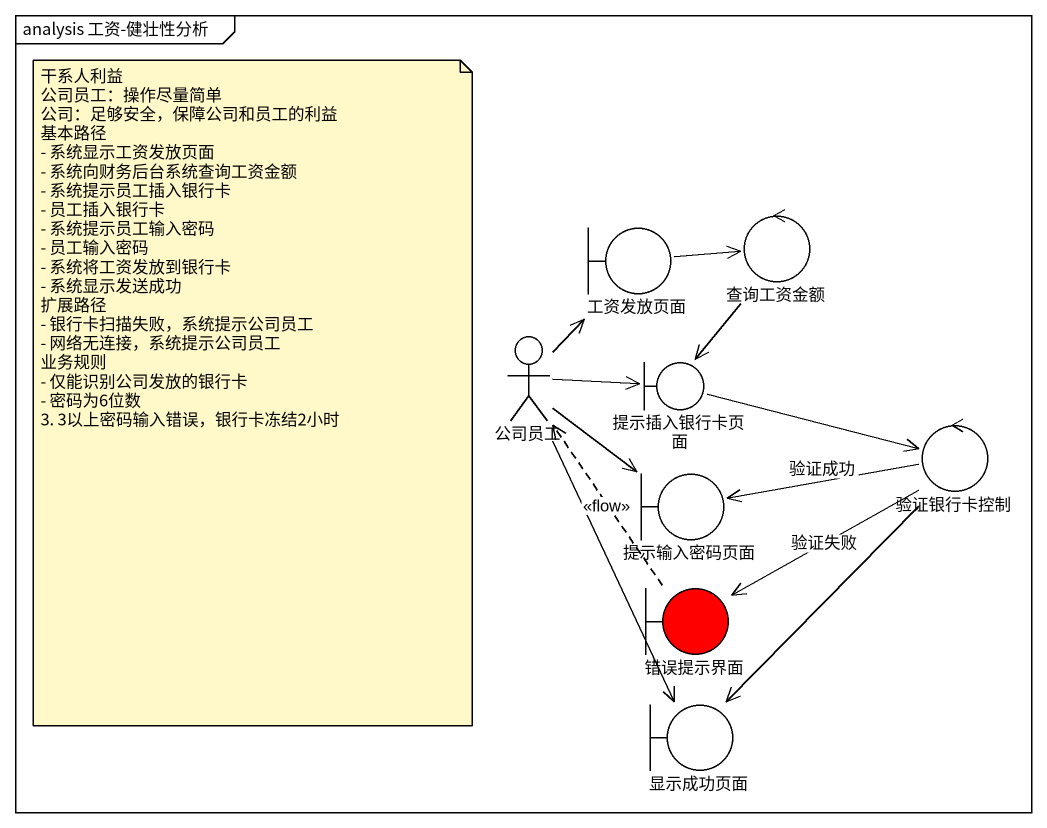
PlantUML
@startuml
mainframe analysis 工资-健壮性分析
boundary 工资发放页面
control 查询工资金额
actor 公司员工
boundary 提示插入银行卡页面
boundary 提示输入密码页面
control 验证银行卡控制
boundary 错误提示界面 #FF0000
boundary 显示成功页面
工资发放页面 -right-> 查询工资金额
查询工资金额 --> 提示插入银行卡页面
公司员工 -up-> 工资发放页面
公司员工 -right-> 提示插入银行卡页面
公司员工 --> 提示输入密码页面
公司员工 --> 显示成功页面
提示插入银行卡页面 -right-> 验证银行卡控制
验证银行卡控制 -left-> 提示输入密码页面 : 验证成功
验证银行卡控制 --> 错误提示界面 : 验证失败
验证银行卡控制 --> 显示成功页面
错误提示界面 .up.> 公司员工 : <<flow>>
note as N1
  干系人利益
  公司员工：操作尽量简单
  公司：足够安全，保障公司和员工的利益
  基本路径
  - 系统显示工资发放页面
  - 系统向财务后台系统查询工资金额
  - 系统提示员工插入银行卡
  - 员工插入银行卡
  - 系统提示员工输入密码
  - 员工输入密码
  - 系统将工资发放到银行卡
  - 系统显示发送成功
  扩展路径
  - 银行卡扫描失败，系统提示公司员工
  - 网络无连接，系统提示公司员工
  业务规则
  - 仅能识别公司发放的银行卡
  - 密码为6位数
  3. 3以上密码输入错误，银行卡冻结2小时
end note
@enduml
